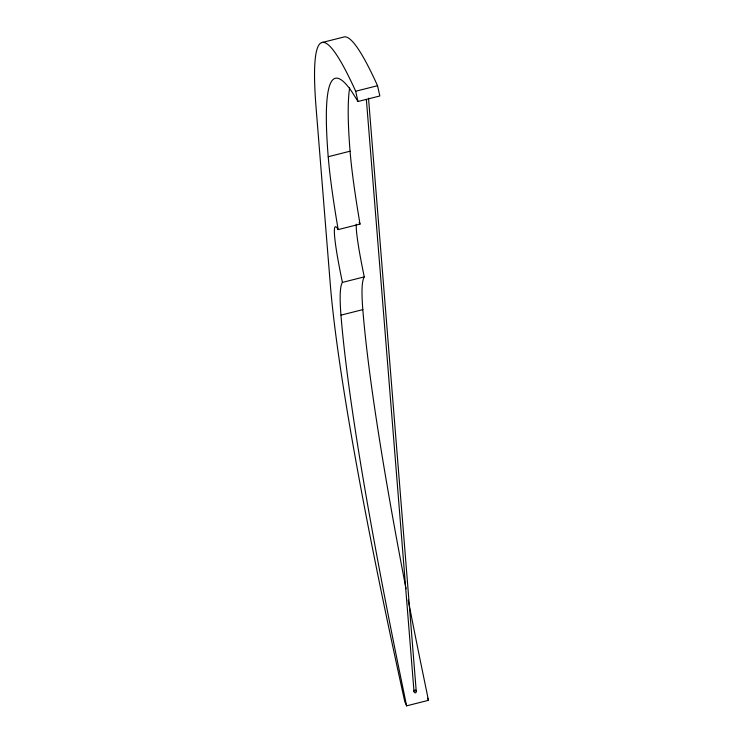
<?xml version="1.0" encoding="UTF-8"?>
<svg xmlns="http://www.w3.org/2000/svg" width="743" height="743" viewBox="0 0 743 743"><rect width="100%" height="100%" fill="white"/><g stroke="black" fill="none" stroke-linecap="round" stroke-linejoin="round"><path stroke-width="1.11" d="M368.519 98.187L416.266 691.529C416.219 694.584 412.727 691.872 414.278 690.098M321.468 42.676L343.322 37.15A801.279 56.514 75.8 0 1 377.537 85.705L379.831 95.977L357.977 101.503L351.894 91.779A961.934 67.845 75.8 0 0 328.211 156.727A418.058 29.488 75.8 0 0 338.167 229.606A112.992 7.969 75.8 0 0 342.421 282.405A418.058 29.488 75.8 0 0 340.963 315.153A961.934 67.845 75.8 0 0 397.895 663.527L406.607 705.85L428.46 700.324L419.749 658.001A961.934 67.845 75.8 0 1 408.213 600.047M406.607 705.85L404.805 701.708A801.279 56.514 75.8 0 1 330.254 283.817L316.091 107.791A801.279 56.514 75.8 0 1 355.683 91.231L377.537 85.705M328.211 156.727L350.064 151.201A961.934 67.845 75.8 0 1 349.656 87.878M338.167 229.606L360.021 224.08A418.058 29.488 75.8 0 1 350.064 151.201M342.421 282.405L364.274 276.879A112.992 7.969 75.8 0 1 356.269 224.191M340.963 315.153L362.816 309.627A418.058 29.488 75.8 0 1 364.274 276.879M415.653 690.024L416.266 691.529M427.559 698.253L428.46 700.324M355.683 91.231L357.977 101.503M366.383 99.683L413.981 691.213M359.064 222.566A112.992 7.969 75.8 0 1 360.021 224.08M406.04 588.837A961.934 67.845 75.8 0 1 362.816 309.627"/></g></svg>
